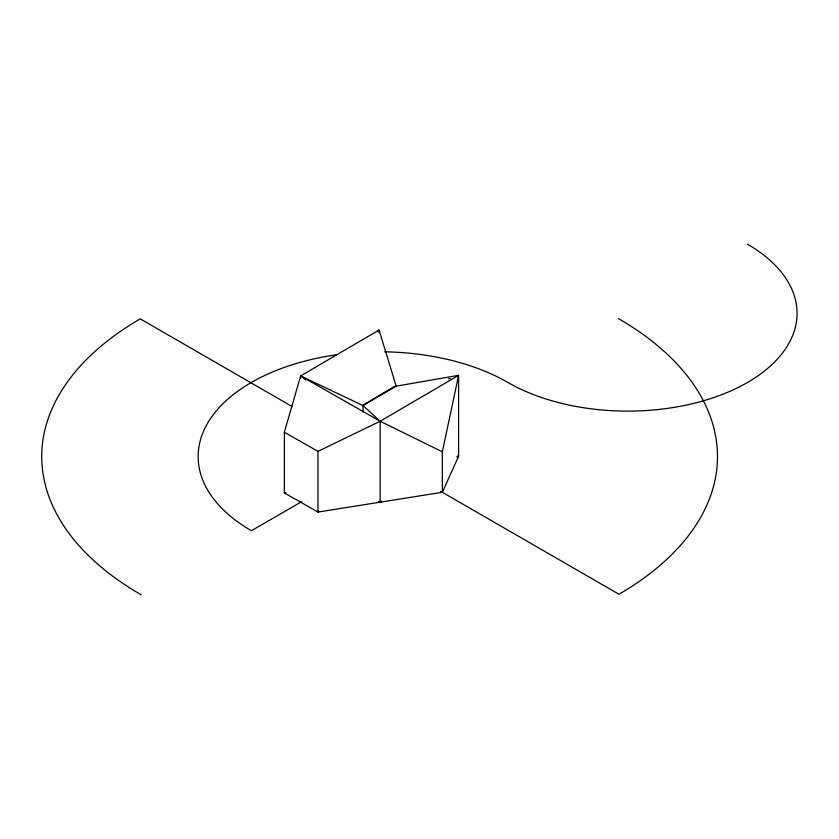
<?xml version="1.0" encoding="UTF-8"?>
<svg xmlns="http://www.w3.org/2000/svg" width="839" height="839" viewBox="0 0 839 839"><rect width="100%" height="100%" fill="white"/><g stroke="black" fill="none" stroke-linecap="round" stroke-linejoin="round"><path stroke-width="1.26" d="M363.035 412.033L363.035 405.573L396.186 386.16L458.597 375.327L458.597 456.259L442.331 492.283L317.971 512.052L284.358 492.913L284.358 432.211L300.624 375.945L379.071 330.031L396.186 386.16M442.331 492.283L442.331 451.822L458.597 375.327L380.151 421.241L317.971 451.351L284.358 432.211M284.358 492.913L285.889 492.661L284.924 493.227M377.068 331.657L379.071 330.031L379.071 332.643M362.616 405.415L394.55 386.318M317.404 511.727L318.369 511.161L318.736 511.926M301.809 501.617L251.406 530.709A181.465 104.77 0 0 1 204.884 428.278A181.465 104.77 0 0 1 336.879 354.74M448.383 378.788L450.323 378.452M457.265 456.049L458.597 456.259M456.919 456.825L458.251 457.024M442.531 491.843L441.199 491.644L441.566 492.409M300.624 378.557L300.624 375.945L363.035 405.573L380.151 421.241L442.331 451.822M300.624 375.945L380.151 421.241L380.151 502.173L379.784 501.407M440.874 491.444L618.951 594.253A337.876 195.068 0 0 0 618.521 318.631M292.266 406.621L140.27 318.872A337.876 195.068 0 0 0 141.246 594.82M303.687 378.399L305.742 380.036M381.116 501.198L381.483 501.963M378.462 501.617L378.819 502.383M317.971 451.351L317.971 512.052M384.692 351.835A181.465 104.77 0 0 1 507.931 382.479A169.384 97.796 0 0 0 747.465 382.479A169.384 97.796 0 0 0 747.465 244.18"/></g></svg>
